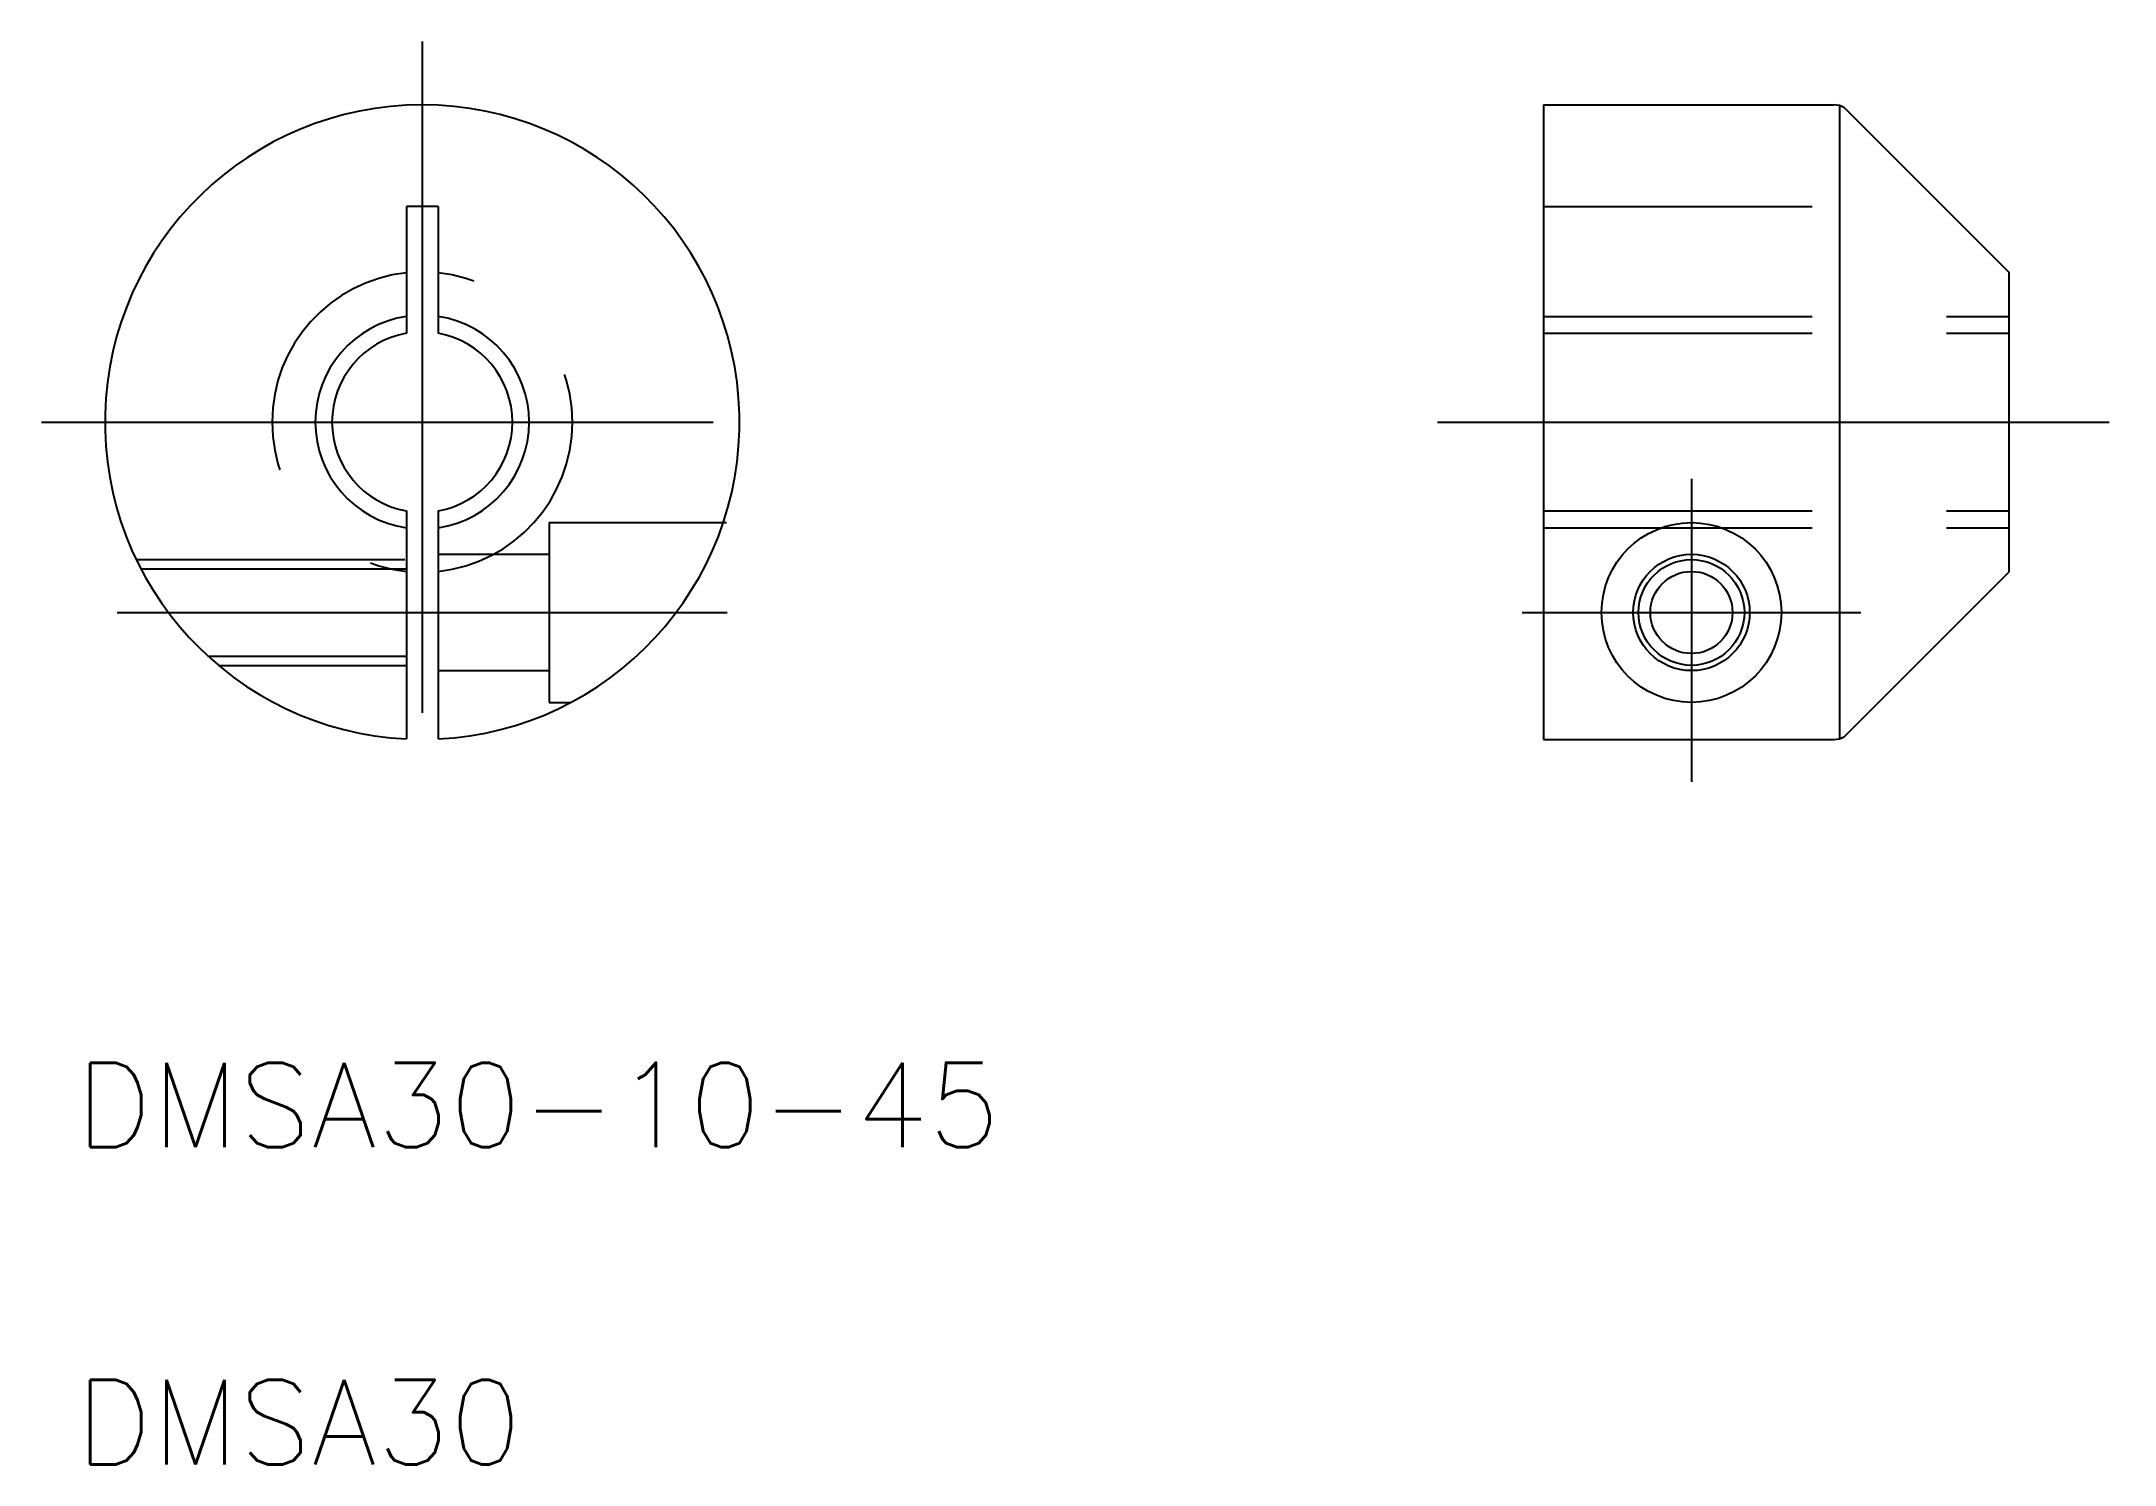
# Model space of a CAD drawing. Extents: x 57.9 to 155.9, y 76.5 to 143.8.
import ezdxf

# ---------------------------------------------------------------- set-up
doc = ezdxf.new("R2010")
doc.units = 0
doc.linetypes.add('CENTER', pattern=[50.8, 31.75, -6.35, 6.35, -6.35])
doc.linetypes.add('DASHED', pattern=[19.05, 12.7, -6.35])
doc.layers.get('0').update_dxf_attribs({"linetype": 'CONTINUOUS'})
doc.layers.add('CENTER', color=1, linetype='CENTER')
doc.styles.get("Standard").update_dxf_attribs({"font": 'txt.shx'})

msp = doc.modelspace()

# ---------------------------------------------------------------- linework, layer by layer
at = {"color": 7, "linetype": 'CONTINUOUS'}
for p, q in [((128.877, 140.76), (128.877, 110.76)), ((128.877, 140.76), (142.609, 140.76)), ((142.877, 140.724), (142.877, 110.797)), ((143.109, 140.626), (150.877, 132.858)), ((75.127, 135.96), (75.127, 129.96)), ((76.627, 135.96), (75.127, 135.96)), ((76.627, 135.96), (76.627, 129.96)), ((142.877, 133.242), (142.877, 133.242)), ((150.877, 132.858), (150.877, 118.662)), ((142.877, 125.76), (142.877, 125.76)), ((75.127, 121.56), (75.127, 110.779)), ((76.627, 121.56), (76.627, 110.779)), ((143.109, 110.894), (150.877, 118.662)), ((128.877, 110.76), (142.609, 110.76))]:
    msp.add_line(p, q, dxfattribs=at)
at = {"color": 3, "linetype": 'DASHED'}
for p, q in [((128.877, 135.96), (147.842, 135.96)), ((128.877, 130.76), (150.877, 130.76)), ((128.877, 129.96), (150.877, 129.96)), ((128.877, 121.56), (150.877, 121.56)), ((81.877, 121.01), (81.877, 112.51)), ((81.877, 121.01), (90.262, 121.01)), ((128.877, 120.76), (150.877, 120.76)), ((62.358, 119.26), (75.127, 119.26)), ((62.579, 118.82), (75.127, 118.82)), ((76.627, 119.51), (81.877, 119.51)), ((65.744, 114.7), (75.127, 114.7)), ((66.246, 114.26), (75.127, 114.26)), ((76.627, 114.01), (81.877, 114.01))]:
    msp.add_line(p, q, dxfattribs=at)
at = {"color": 3, "linetype": 'CONTINUOUS'}
msp.add_line((81.877, 112.51), (82.908, 112.51), dxfattribs=at)
at = {"color": 7, "linetype": 'CONTINUOUS'}
for radius in [4.25, 2.75, 1.94]:
    msp.add_circle((135.877, 116.76), radius, dxfattribs=at)
at = {"color": 3, "linetype": 'CONTINUOUS'}
msp.add_circle((135.877, 116.76), 2.5, dxfattribs=at)
at = {"color": 7, "linetype": 'CONTINUOUS'}
for centre, radius, start, end in [((75.877, 125.76), 15, 272.86598, 267.13402), ((142.609, 139.76), 1, 60, 90), ((75.877, 125.76), 4.266, 100.12467, 259.87533), ((75.877, 125.76), 4.266, 280.12467, 79.87533), ((142.609, 111.76), 1, 270, 300)]:
    msp.add_arc(centre, radius, start, end, dxfattribs=at)
at = {"color": 3, "linetype": 'DASHED'}
for start, end in [(96.06368, 263.93632), (276.06368, 83.93632)]:
    msp.add_arc((75.877, 125.76), 7.1, start, end, dxfattribs=at)
at = {"color": 3, "linetype": 'CONTINUOUS'}
for start, end in [(98.53077, 261.46923), (278.53077, 81.46923)]:
    msp.add_arc((75.877, 125.76), 5.056, start, end, dxfattribs=at)
at = {"layer": 'CENTER', "color": 1, "linetype": 'CENTER'}
for p, q in [((75.877, 143.76), (75.877, 107.76)), ((57.877, 125.76), (93.877, 125.76)), ((123.877, 125.76), (155.877, 125.76)), ((135.877, 123.083), (135.877, 108.76)), ((61.455, 116.76), (90.299, 116.76)), ((127.877, 116.76), (143.877, 116.76))]:
    msp.add_line(p, q, dxfattribs=at)

# ---------------------------------------------------------------- texts
at = {"color": 7, "linetype": 'CONTINUOUS'}
for s, p in [('DMSA30-10-45', (59.499, 91.473)), ('DMSA30', (59.499, 76.473))]:
    msp.add_text(s, height=4, dxfattribs=at).set_placement(p)

doc.saveas('drawing.dxf')
